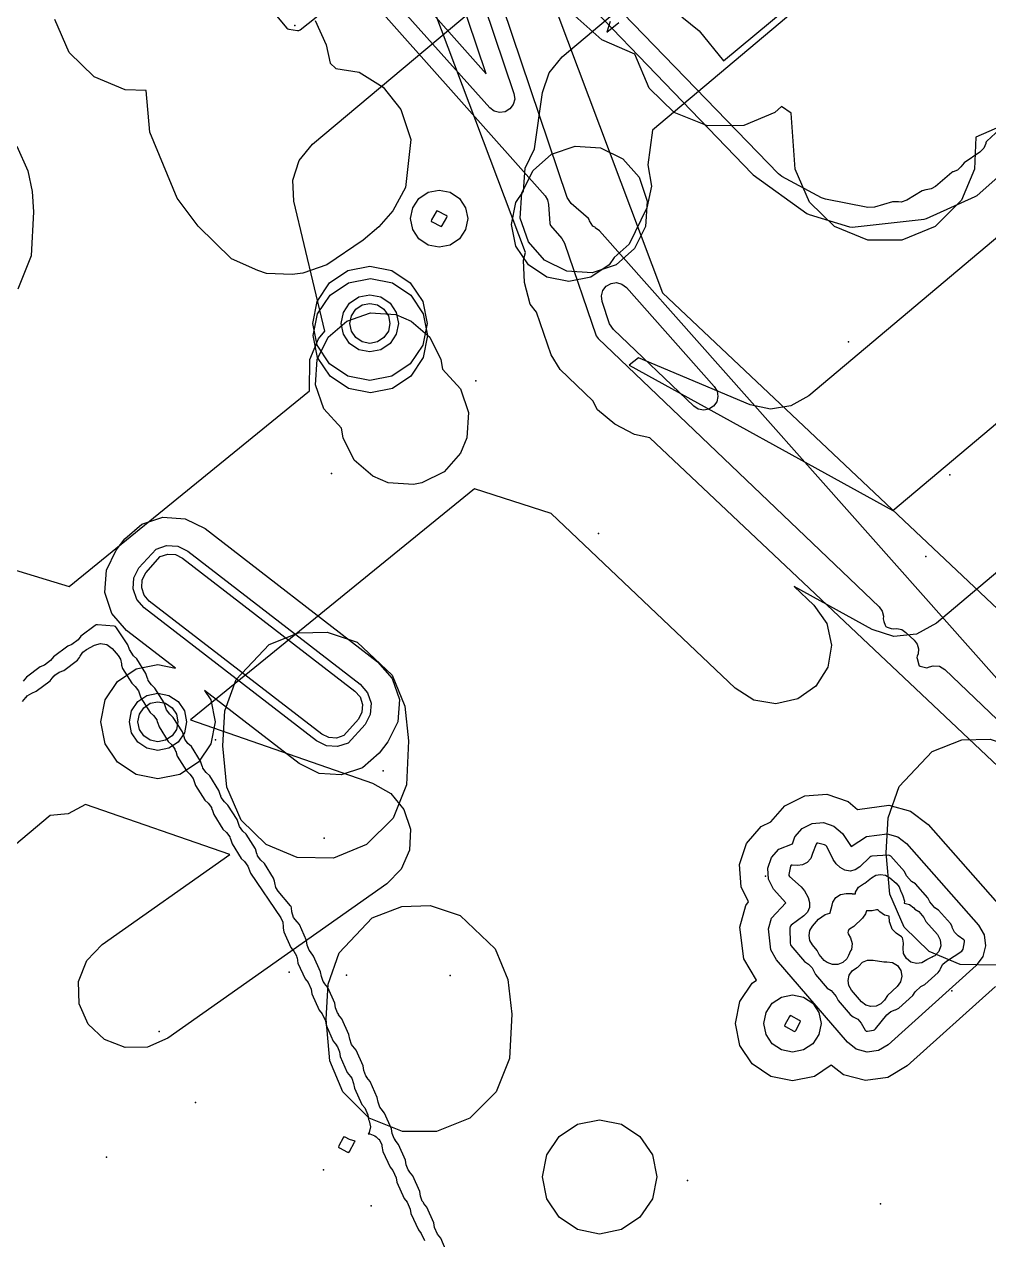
# Model space of a CAD drawing. Header units: metres. Extents: x 8738 to 9560, y -8972 to -7699.
# Drawn here: x 9114.98 to 9148.72, y -8108.94 to -8066.42 of the extents above; entities that cross this region are included whole.
import ezdxf

# ---------------------------------------------------------------- set-up
doc = ezdxf.new("R2010")
doc.units = ezdxf.units.M
for name, color, linetype in [('AI_GREENING_EXCLUSIONS', 1, 'Continuous'), ('AI_GREENING_LAWN', 82, 'Continuous'), ('AI_GREENING_REJECTED', 6, 'Continuous')]:
    doc.layers.add(name, color=color, linetype=linetype)

msp = doc.modelspace()

# ---------------------------------------------------------------- linework, layer by layer
at = {"layer": 'AI_GREENING_EXCLUSIONS'}
for points in [[(9153.165, -8010.955), (9142.97, -8018.516), (9142.241, -8019.189), (9141.924, -8019.291), (9140.786, -8020.136), (9139.619, -8021.047), (9139.474, -8021.261), (9138.766, -8021.714), (9115.172, -8040.146), (9125.576, -8049.787), (9126.006, -8049.876), (9126.708, -8050.207), (9127.325, -8050.685), (9127.506, -8051.001), (9128.731, -8052.108), (9129.023, -8052.548), (9129.566, -8054.105), (9129.786, -8054.393), (9129.987, -8055.147), (9130.02, -8055.927), (9129.947, -8056.257), (9137.31, -8075.811), (9167.364, -8104.16)], [(9153.165, -8010.955), (9142.97, -8018.516), (9142.241, -8019.189), (9141.924, -8019.291), (9140.786, -8020.136), (9139.619, -8021.047), (9139.474, -8021.261), (9138.766, -8021.714), (9115.172, -8040.146), (9125.576, -8049.787), (9126.006, -8049.876), (9126.708, -8050.207), (9127.325, -8050.685), (9127.506, -8051.001), (9128.731, -8052.108), (9129.023, -8052.548), (9129.566, -8054.105), (9129.786, -8054.393), (9129.987, -8055.147), (9130.02, -8055.927), (9129.947, -8056.257), (9137.31, -8075.811), (9167.364, -8104.16)], [(9162.28, -8104.863), (9136.861, -8080.886), (9136.325, -8080.771), (9135.635, -8080.413), (9135.036, -8079.913), (9134.867, -8079.59), (9133.732, -8078.495), (9133.409, -8077.988), (9132.898, -8076.498), (9132.677, -8076.21), (9132.476, -8075.456), (9132.444, -8074.676), (9132.509, -8074.41), (9125.134, -8054.827), (9111.895, -8042.637), (9083.258, -8063.604), (9082.583, -8064.221), (9082.275, -8064.323), (9081.525, -8064.872), (9079.98, -8066.016)], [(9162.28, -8104.863), (9136.861, -8080.886), (9136.325, -8080.771), (9135.635, -8080.413), (9135.036, -8079.913), (9134.867, -8079.59), (9133.732, -8078.495), (9133.409, -8077.988), (9132.898, -8076.498), (9132.677, -8076.21), (9132.476, -8075.456), (9132.444, -8074.676), (9132.509, -8074.41), (9125.134, -8054.827), (9111.895, -8042.637), (9083.258, -8063.604), (9082.583, -8064.221), (9082.275, -8064.323), (9081.525, -8064.872), (9079.98, -8066.016)], [(9127.603, -8064.171), (9131.137, -8068.151), (9127.021, -8055.948)], [(9142.162, -8065.751), (9136.962, -8070.126), (9136.791, -8071.341), (9136.924, -8072.081), (9136.759, -8072.844), (9136.139, -8074.119), (9135.619, -8074.575), (9135.444, -8074.837), (9134.795, -8075.271), (9134.03, -8075.423), (9133.265, -8075.271), (9132.616, -8074.837), (9132.182, -8074.188), (9132.03, -8073.423), (9132.182, -8072.658), (9132.45, -8072.258), (9132.498, -8071.459), (9132.83, -8070.785), (9133.107, -8068.811), (9133.338, -8068.121), (9133.8, -8067.559), (9133.8, -8067.559), (9139.586, -8062.69)], [(9137.989, -8066.159), (9138.589, -8066.657), (9139.439, -8067.704), (9144.309, -8063.657)], [(9107.89, -8083.455), (9116.554, -8086.085), (9124.952, -8079.246), (9124.969, -8078.15), (9125.271, -8077.427), (9125.493, -8077.154), (9124.408, -8072.612), (9124.372, -8071.88), (9124.601, -8071.184), (9125.066, -8070.617), (9132.194, -8064.62)], [(9149.367, -8069.896), (9148.271, -8070.372), (9148.221, -8071.496), (9147.768, -8072.579), (9146.846, -8073.502), (9145.681, -8073.971), (9144.494, -8073.971), (9143.328, -8073.502), (9142.451, -8072.646), (9141.953, -8071.496), (9141.811, -8069.527), (9141.47, -8069.299), (9141.238, -8069.51), (9140.155, -8069.963), (9138.885, -8069.979), (9137.72, -8069.51), (9137.72, -8069.51), (9136.843, -8068.654), (9136.337, -8067.467), (9135.186, -8066.963), (9133.822, -8065.753)], [(9125.156, -8066.284), (9125.541, -8067.14), (9125.682, -8067.784), (9125.879, -8067.97), (9126.694, -8068.095), (9127.534, -8068.627), (9128.155, -8069.405), (9128.506, -8070.455), (9128.32, -8072.129), (9127.869, -8072.953), (9127.388, -8073.51), (9126.84, -8073.973), (9125.56, -8074.842), (9124.728, -8075.126), (9124.347, -8075.17), (9123.459, -8075.142), (9123.145, -8075.041), (9122.227, -8074.627), (9121.061, -8073.479), (9120.326, -8072.5), (9119.374, -8070.202), (9119.24, -8068.735), (9118.512, -8068.718), (9117.429, -8068.265), (9116.552, -8067.41), (9116.053, -8066.26)], [(9135.474, -8066.322), (9135.365, -8066.698), (9135.776, -8066.365)], [(9114.719, -8070.691), (9115.104, -8071.548), (9115.259, -8072.267), (9115.299, -8072.984), (9115.221, -8074.528), (9114.751, -8075.694)], [(9149.625, -8073.363), (9142.432, -8079.415), (9141.801, -8079.774), (9141.083, -8079.884), (9140.373, -8079.73), (9136.462, -8078.094), (9136.147, -8078.347), (9145.37, -8083.43), (9153.489, -8076.598)], [(9156.065, -8079.658), (9146.894, -8087.374), (9146.195, -8087.756), (9145.402, -8087.834), (9144.641, -8087.596), (9141.914, -8086.092), (9142.601, -8086.744), (9143.051, -8087.381), (9143.223, -8088.142), (9143.091, -8088.911), (9142.675, -8089.571), (9142.038, -8090.022), (9141.277, -8090.194), (9140.508, -8090.062), (9139.848, -8089.646), (9133.413, -8083.541), (9130.726, -8082.669), (9120.79, -8090.76), (9127.166, -8092.972), (9127.799, -8093.331), (9128.261, -8093.893), (9128.491, -8094.583), (9128.46, -8095.31), (9128.17, -8095.977), (9127.661, -8096.497), (9120.002, -8101.885), (9119.289, -8102.201), (9118.509, -8102.22), (9117.781, -8101.939), (9117.216, -8101.4), (9116.9, -8100.687), (9116.881, -8099.907), (9117.162, -8099.179), (9117.701, -8098.614), (9122.167, -8095.471), (9117.123, -8093.722), (9116.515, -8094.043), (9115.883, -8094.102), (9104.408, -8103.749)], [(9148.954, -8100.086), (9145.871, -8102.863), (9145.19, -8103.266), (9144.406, -8103.373), (9143.641, -8103.168), (9143.21, -8102.833), (9142.622, -8103.226), (9141.857, -8103.378), (9141.092, -8103.226), (9140.443, -8102.792), (9140.009, -8102.143), (9139.857, -8101.378), (9140.009, -8100.613), (9140.443, -8099.964), (9140.591, -8099.865), (9140.149, -8099.118), (9140.018, -8098.006), (9140.219, -8097.252), (9140.318, -8097.123), (9140.055, -8096.597), (9140.001, -8095.818), (9140.248, -8095.078), (9140.759, -8094.489), (9140.759, -8094.489), (9141.102, -8094.318), (9141.585, -8093.762), (9142.283, -8093.414), (9143.062, -8093.359), (9143.802, -8093.606), (9144.131, -8093.892), (9145.225, -8093.745), (9145.98, -8093.946), (9146.6, -8094.419), (9149.116, -8097.278)]]:
    msp.add_lwpolyline(points, dxfattribs=at)
for points in [[(9135.141, -8070.741), (9135.921, -8071.128), (9136.487, -8071.772), (9136.772, -8072.605), (9136.713, -8073.491), (9136.326, -8074.271), (9135.682, -8074.837), (9134.849, -8075.122), (9133.963, -8075.063), (9133.183, -8074.676), (9132.617, -8074.032), (9132.332, -8073.199), (9132.391, -8072.313), (9132.778, -8071.533), (9133.422, -8070.967), (9134.255, -8070.682), (9135.141, -8070.741)], [(9129.494, -8074.222), (9129.111, -8074.146), (9128.787, -8073.929), (9128.57, -8073.605), (9128.494, -8073.222), (9128.57, -8072.839), (9128.787, -8072.515), (9129.111, -8072.298), (9129.494, -8072.222), (9129.877, -8072.298), (9130.201, -8072.515), (9130.418, -8072.839), (9130.494, -8073.222), (9130.418, -8073.605), (9130.201, -8073.929), (9129.877, -8074.146), (9129.494, -8074.222)], [(9127.834, -8078.733), (9127.069, -8078.885), (9126.304, -8078.733), (9125.655, -8078.299), (9125.221, -8077.65), (9125.069, -8076.885), (9125.221, -8076.12), (9125.655, -8075.471), (9126.304, -8075.037), (9127.069, -8074.885), (9127.834, -8075.037), (9128.483, -8075.471), (9128.917, -8076.12), (9129.069, -8076.885), (9128.917, -8077.65), (9128.483, -8078.299), (9127.834, -8078.733)], [(9129.091, -8077.314), (9128.939, -8078.079), (9128.505, -8078.728), (9127.856, -8079.162), (9127.091, -8079.314), (9126.326, -8079.162), (9125.677, -8078.728), (9125.243, -8078.079), (9125.091, -8077.314), (9125.243, -8076.549), (9125.677, -8075.9), (9126.326, -8075.466), (9127.091, -8075.314), (9127.856, -8075.466), (9128.505, -8075.9), (9128.939, -8076.549), (9129.091, -8077.314)], [(9129.091, -8077.314), (9128.939, -8078.079), (9128.505, -8078.728), (9127.856, -8079.162), (9127.091, -8079.314), (9126.326, -8079.162), (9125.677, -8078.728), (9125.243, -8078.079), (9125.091, -8077.314), (9125.243, -8076.549), (9125.677, -8075.9), (9126.326, -8075.466), (9127.091, -8075.314), (9127.856, -8075.466), (9128.505, -8075.9), (9128.939, -8076.549), (9129.091, -8077.314)], [(9126.686, -8077.809), (9126.362, -8077.592), (9126.145, -8077.268), (9126.069, -8076.885), (9126.145, -8076.502), (9126.362, -8076.178), (9126.686, -8075.961), (9127.069, -8075.885), (9127.452, -8075.961), (9127.776, -8076.178), (9127.993, -8076.502), (9128.069, -8076.885), (9127.993, -8077.268), (9127.776, -8077.592), (9127.452, -8077.809), (9127.069, -8077.885), (9126.686, -8077.809)], [(9126.801, -8077.532), (9126.574, -8077.38), (9126.422, -8077.153), (9126.369, -8076.885), (9126.422, -8076.617), (9126.574, -8076.39), (9126.801, -8076.238), (9127.069, -8076.185), (9127.337, -8076.238), (9127.564, -8076.39), (9127.716, -8076.617), (9127.769, -8076.885), (9127.716, -8077.153), (9127.564, -8077.38), (9127.337, -8077.532), (9127.069, -8077.585), (9126.801, -8077.532)], [(9125.229, -8078.151), (9125.616, -8077.371), (9126.26, -8076.805), (9127.093, -8076.52), (9127.979, -8076.579), (9128.52, -8076.805), (9129.164, -8077.371), (9129.551, -8078.151), (9129.61, -8078.486), (9130.235, -8079.17), (9130.52, -8080.003), (9130.461, -8080.889), (9130.235, -8081.43), (9129.669, -8082.074), (9128.889, -8082.461), (9128.597, -8082.52), (9127.711, -8082.461), (9127.17, -8082.235), (9126.526, -8081.669), (9126.139, -8080.889), (9126.08, -8080.554), (9125.455, -8079.87), (9125.17, -8079.037), (9125.229, -8078.151)], [(9119.83, -8083.665), (9120.608, -8083.719), (9121.307, -8084.066), (9127.339, -8088.72), (9127.852, -8089.308), (9128.101, -8090.047), (9128.048, -8090.826), (9127.701, -8091.525), (9127.396, -8091.921), (9126.808, -8092.434), (9126.068, -8092.683), (9125.29, -8092.629), (9124.591, -8092.282), (9121.284, -8089.731), (9121.503, -8090.059), (9121.655, -8090.824), (9121.503, -8091.589), (9121.069, -8092.238), (9120.42, -8092.672), (9119.655, -8092.824), (9118.89, -8092.672), (9118.241, -8092.238), (9117.807, -8091.589), (9117.655, -8090.824), (9117.807, -8090.059), (9118.241, -8089.41), (9118.89, -8088.976), (9119.655, -8088.824), (9120.266, -8088.945), (9118.559, -8087.628), (9118.046, -8087.04), (9117.797, -8086.301), (9117.85, -8085.522), (9118.197, -8084.823), (9118.502, -8084.427), (9119.09, -8083.914), (9119.83, -8083.665)], [(9127.083, -8090.564), (9126.909, -8090.914), (9126.31, -8091.566), (9125.94, -8091.691), (9125.551, -8091.664), (9125.201, -8091.491), (9119.169, -8086.837), (9118.913, -8086.543), (9118.788, -8086.173), (9118.815, -8085.784), (9118.989, -8085.434), (9119.588, -8084.782), (9119.958, -8084.657), (9120.347, -8084.684), (9120.697, -8084.857), (9126.729, -8089.511), (9126.985, -8089.805), (9127.11, -8090.175), (9127.083, -8090.564)], [(9126.672, -8090.731), (9126.161, -8091.306), (9125.902, -8091.393), (9125.629, -8091.375), (9125.385, -8091.253), (9119.353, -8086.599), (9119.173, -8086.393), (9119.086, -8086.134), (9119.105, -8085.862), (9119.226, -8085.617), (9119.737, -8085.042), (9119.996, -8084.955), (9120.269, -8084.973), (9120.513, -8085.095), (9126.545, -8089.749), (9126.725, -8089.955), (9126.812, -8090.214), (9126.793, -8090.486), (9126.672, -8090.731)], [(9125.573, -8087.686), (9126.623, -8088.038), (9127.847, -8089.196), (9128.293, -8090.271), (9128.426, -8091.488), (9128.349, -8093.033), (9127.879, -8094.198), (9126.957, -8095.12), (9125.792, -8095.59), (9124.523, -8095.573), (9123.44, -8095.12), (9122.562, -8094.265), (9122.064, -8093.115), (9121.931, -8091.661), (9122, -8090.439), (9122.388, -8089.341), (9123.549, -8088.12), (9124.578, -8087.712), (9125.573, -8087.686)], [(9118.948, -8091.531), (9118.731, -8091.207), (9118.655, -8090.824), (9118.731, -8090.441), (9118.948, -8090.117), (9119.272, -8089.9), (9119.655, -8089.824), (9120.038, -8089.9), (9120.362, -8090.117), (9120.579, -8090.441), (9120.655, -8090.824), (9120.579, -8091.207), (9120.362, -8091.531), (9120.038, -8091.748), (9119.655, -8091.824), (9119.272, -8091.748), (9118.948, -8091.531)], [(9119.16, -8091.319), (9119.008, -8091.092), (9118.955, -8090.824), (9119.008, -8090.556), (9119.16, -8090.329), (9119.387, -8090.177), (9119.655, -8090.124), (9119.923, -8090.177), (9120.15, -8090.329), (9120.302, -8090.556), (9120.355, -8090.824), (9120.302, -8091.092), (9120.15, -8091.319), (9119.923, -8091.471), (9119.655, -8091.524), (9119.387, -8091.471), (9119.16, -8091.319)], [(9148.77, -8091.428), (9149.82, -8091.78), (9151.044, -8092.938), (9151.49, -8094.013), (9151.624, -8095.23), (9151.546, -8096.775), (9151.077, -8097.94), (9150.155, -8098.862), (9148.99, -8099.332), (9147.72, -8099.315), (9146.637, -8098.862), (9145.76, -8098.007), (9145.262, -8096.857), (9145.129, -8095.403), (9145.197, -8094.181), (9145.585, -8093.083), (9146.746, -8091.861), (9147.776, -8091.454), (9148.77, -8091.428)], [(9140.993, -8095.944), (9141.116, -8095.574), (9141.372, -8095.279), (9141.859, -8095.096), (9141.942, -8094.847), (9142.198, -8094.553), (9142.547, -8094.378), (9142.936, -8094.351), (9143.306, -8094.475), (9143.6, -8094.73), (9143.905, -8095.182), (9144.442, -8094.839), (9145.162, -8094.743), (9145.539, -8094.843), (9145.849, -8095.08), (9148.365, -8097.939), (9148.56, -8098.274), (9148.613, -8098.658), (9148.516, -8099.033), (9148.284, -8099.343), (9145.202, -8102.12), (9144.861, -8102.322), (9144.469, -8102.375), (9144.087, -8102.273), (9143.774, -8102.03), (9141.291, -8099.145), (9141.099, -8098.806), (9141.016, -8098.07), (9141.116, -8097.693), (9141.617, -8097.152), (9141.194, -8096.682), (9141.02, -8096.333), (9140.993, -8095.944)], [(9130.229, -8097.604), (9131.453, -8098.763), (9131.899, -8099.838), (9132.033, -8101.055), (9131.955, -8102.6), (9131.485, -8103.765), (9130.563, -8104.687), (9129.398, -8105.157), (9128.211, -8105.157), (9127.046, -8104.687), (9126.124, -8103.765), (9125.67, -8102.681), (9125.537, -8101.228), (9125.606, -8100.006), (9125.994, -8098.908), (9127.155, -8097.686), (9128.185, -8097.279), (9129.179, -8097.252), (9130.229, -8097.604)], [(9141.857, -8102.378), (9141.474, -8102.302), (9141.15, -8102.085), (9140.933, -8101.761), (9140.857, -8101.378), (9140.933, -8100.995), (9141.15, -8100.671), (9141.474, -8100.454), (9141.857, -8100.378), (9142.24, -8100.454), (9142.564, -8100.671), (9142.781, -8100.995), (9142.857, -8101.378), (9142.781, -8101.761), (9142.564, -8102.085), (9142.24, -8102.302), (9141.857, -8102.378)], [(9137.104, -8106.742), (9136.952, -8107.507), (9136.518, -8108.156), (9135.869, -8108.59), (9135.104, -8108.742), (9134.339, -8108.59), (9133.69, -8108.156), (9133.256, -8107.507), (9133.104, -8106.742), (9133.256, -8105.977), (9133.69, -8105.328), (9134.339, -8104.894), (9135.104, -8104.742), (9135.869, -8104.894), (9136.518, -8105.328), (9136.952, -8105.977), (9137.104, -8106.742)], [(9137.104, -8106.742), (9136.952, -8107.507), (9136.518, -8108.156), (9135.869, -8108.59), (9135.104, -8108.742), (9134.339, -8108.59), (9133.69, -8108.156), (9133.256, -8107.507), (9133.104, -8106.742), (9133.256, -8105.977), (9133.69, -8105.328), (9134.339, -8104.894), (9135.104, -8104.742), (9135.869, -8104.894), (9136.518, -8105.328), (9136.952, -8105.977), (9137.104, -8106.742)]]:
    msp.add_lwpolyline(points, close=True, dxfattribs=at)
at = {"layer": 'AI_GREENING_LAWN'}
for points in [[(9127.626, -8055.553), (9132.111, -8068.847), (9132.136, -8069.04), (9132.086, -8069.228), (9131.968, -8069.382), (9131.8, -8069.48), (9131.607, -8069.506), (9131.419, -8069.457), (9131.264, -8069.34), (9127.061, -8064.634)], [(9149.258, -8069.948), (9148.658, -8070.509), (9148.636, -8070.538), (9148.623, -8070.572), (9148.619, -8070.588), (9148.545, -8070.76), (9148.413, -8070.894), (9147.867, -8071.268), (9147.747, -8071.414), (9147.626, -8071.52), (9147.478, -8071.582), (9147.462, -8071.586), (9147.429, -8071.606), (9146.861, -8072.092), (9146.708, -8072.182), (9146.533, -8072.212), (9146.524, -8072.212), (9146.395, -8072.248), (9145.856, -8072.576), (9145.663, -8072.645), (9145.559, -8072.637), (9145.559, -8072.639), (9145.354, -8072.639), (9144.726, -8072.818), (9144.493, -8072.828), (9143.01, -8072.539), (9142.868, -8072.488), (9141.485, -8071.743), (9141.363, -8071.65), (9130.487, -8060.408)], [(9119.601, -8061.105), (9124.161, -8066.554), (9124.195, -8066.582), (9124.237, -8066.596), (9124.54, -8066.637), (9124.587, -8066.634), (9124.63, -8066.613), (9126.15, -8065.405)], [(9131.594, -8062.458), (9140.439, -8071.659), (9140.474, -8071.689), (9142.361, -8073.036), (9142.433, -8073.071), (9143.846, -8073.506), (9143.946, -8073.515), (9146.465, -8073.239), (9146.539, -8073.218), (9148.249, -8072.452), (9148.312, -8072.412), (9149.656, -8071.221)], [(9152.404, -8093.144), (9135.103, -8073.645), (9134.952, -8073.542), (9134.958, -8073.533), (9134.875, -8073.481), (9134.759, -8073.299), (9134.742, -8073.251), (9134.716, -8073.22), (9134.113, -8072.692), (9133.968, -8072.476), (9130.76, -8062.964)], [(9127.069, -8065.526), (9133.197, -8072.42), (9133.285, -8072.56), (9133.322, -8072.722), (9133.363, -8073.392), (9133.372, -8073.43), (9133.392, -8073.464), (9133.784, -8073.919), (9133.878, -8074.082), (9134.992, -8077.319), (9135.054, -8077.417), (9144.89, -8086.805), (9144.996, -8086.951), (9145.043, -8087.125), (9145.033, -8087.226), (9145.046, -8087.309), (9145.098, -8087.447), (9145.126, -8087.49), (9145.17, -8087.517), (9145.312, -8087.564), (9145.381, -8087.572), (9145.506, -8087.557), (9145.677, -8087.598), (9145.823, -8087.695), (9146.114, -8087.973), (9146.216, -8088.11), (9146.265, -8088.275), (9146.256, -8088.446), (9146.22, -8088.531), (9146.211, -8088.569), (9146.215, -8088.609), (9146.273, -8088.825), (9146.29, -8088.861), (9146.326, -8088.878), (9146.507, -8088.929), (9146.555, -8088.932), (9146.65, -8088.898), (9146.652, -8088.905), (9146.782, -8088.86), (9146.999, -8088.882), (9147.185, -8088.995), (9151.12, -8092.75)], [(9129.83, -8109.555), (9129.548, -8108.884), (9129.441, -8108.753), (9129.335, -8108.513), (9129.311, -8108.354), (9129.063, -8107.803), (9128.95, -8107.66), (9128.955, -8107.656), (9128.904, -8107.598), (9128.84, -8107.419), (9128.815, -8107.256), (9128.568, -8106.705), (9128.455, -8106.562), (9128.46, -8106.558), (9128.409, -8106.5), (9128.345, -8106.321), (9128.32, -8106.158), (9128.073, -8105.607), (9127.96, -8105.464), (9127.965, -8105.46), (9127.914, -8105.402), (9127.85, -8105.223), (9127.825, -8105.06), (9127.578, -8104.509), (9127.464, -8104.365), (9127.469, -8104.361), (9127.418, -8104.304), (9127.355, -8104.125), (9127.33, -8103.962), (9127.082, -8103.411), (9126.969, -8103.267), (9126.974, -8103.263), (9126.923, -8103.206), (9126.859, -8103.027), (9126.834, -8102.864), (9126.587, -8102.313), (9126.474, -8102.169), (9126.479, -8102.165), (9126.428, -8102.108), (9126.364, -8101.929), (9126.339, -8101.765), (9126.092, -8101.214), (9125.978, -8101.071), (9125.983, -8101.067), (9125.933, -8101.01), (9125.869, -8100.831), (9125.844, -8100.667), (9125.596, -8100.116), (9125.483, -8099.973), (9125.488, -8099.969), (9125.437, -8099.911), (9125.373, -8099.732), (9125.348, -8099.569), (9125.101, -8099.018), (9124.988, -8098.875), (9124.993, -8098.871), (9124.942, -8098.813), (9124.878, -8098.634), (9124.853, -8098.471), (9124.606, -8097.92), (9124.531, -8097.825), (9124.53, -8097.825), (9124.396, -8097.668), (9124.336, -8097.471), (9124.324, -8097.326), (9124.315, -8097.29), (9124.295, -8097.258), (9123.861, -8096.751), (9123.777, -8096.615), (9123.741, -8096.458), (9123.738, -8096.404), (9123.701, -8096.289), (9123.38, -8095.777), (9123.258, -8095.666), (9123.144, -8095.513), (9123.125, -8095.439), (9123.119, -8095.441), (9123.063, -8095.267), (9122.742, -8094.755), (9122.62, -8094.644), (9122.507, -8094.491), (9122.487, -8094.417), (9122.481, -8094.419), (9122.425, -8094.245), (9122.104, -8093.734), (9121.982, -8093.622), (9121.869, -8093.469), (9121.849, -8093.395), (9121.843, -8093.397), (9121.787, -8093.223), (9121.466, -8092.712), (9121.344, -8092.6), (9121.231, -8092.448), (9121.211, -8092.373), (9121.205, -8092.375), (9121.149, -8092.201), (9120.828, -8091.69), (9120.706, -8091.578), (9120.593, -8091.426), (9120.573, -8091.351), (9120.567, -8091.353), (9120.511, -8091.18), (9120.19, -8090.668), (9120.068, -8090.556), (9119.955, -8090.404), (9119.936, -8090.329), (9119.929, -8090.331), (9119.873, -8090.158), (9119.552, -8089.646), (9119.43, -8089.534), (9119.317, -8089.382), (9119.298, -8089.308), (9119.291, -8089.31), (9119.235, -8089.136), (9118.914, -8088.624), (9118.796, -8088.515), (9118.655, -8088.294), (9118.605, -8088.133), (9118.208, -8087.531), (9118.17, -8087.495), (9118.121, -8087.479), (9117.536, -8087.43), (9117.493, -8087.434), (9117.454, -8087.454), (9116.959, -8087.828), (9116.862, -8087.955), (9116.648, -8088.117), (9116.499, -8088.176), (9115.998, -8088.554), (9115.9, -8088.681), (9115.686, -8088.843), (9115.537, -8088.901), (9115.055, -8089.264), (9114.94, -8089.407)], [(9114.917, -8090.119), (9115.032, -8089.977), (9115.037, -8089.981), (9115.082, -8089.919), (9115.242, -8089.817), (9115.396, -8089.756), (9115.879, -8089.393), (9115.994, -8089.251), (9115.999, -8089.255), (9116.044, -8089.193), (9116.204, -8089.091), (9116.358, -8089.031), (9116.841, -8088.668), (9116.916, -8088.574), (9116.939, -8088.524), (9117.029, -8088.391), (9117.156, -8088.293), (9117.435, -8088.143), (9117.651, -8088.083), (9117.871, -8088.124), (9118.051, -8088.257), (9118.259, -8088.499), (9118.343, -8088.635), (9118.379, -8088.792), (9118.382, -8088.846), (9118.419, -8088.961), (9118.74, -8089.473), (9118.862, -8089.584), (9118.975, -8089.737), (9118.995, -8089.811), (9119.001, -8089.809), (9119.057, -8089.983), (9119.378, -8090.495), (9119.5, -8090.606), (9119.613, -8090.759), (9119.633, -8090.833), (9119.639, -8090.831), (9119.695, -8091.005), (9120.016, -8091.517), (9120.138, -8091.628), (9120.251, -8091.781), (9120.271, -8091.855), (9120.277, -8091.853), (9120.333, -8092.027), (9120.654, -8092.538), (9120.776, -8092.65), (9120.889, -8092.803), (9120.908, -8092.877), (9120.915, -8092.875), (9120.971, -8093.049), (9121.292, -8093.56), (9121.414, -8093.672), (9121.527, -8093.824), (9121.546, -8093.899), (9121.553, -8093.897), (9121.609, -8094.071), (9121.93, -8094.582), (9122.051, -8094.694), (9122.165, -8094.846), (9122.184, -8094.921), (9122.19, -8094.919), (9122.247, -8095.092), (9122.567, -8095.604), (9122.689, -8095.716), (9122.803, -8095.868), (9122.82, -8095.933), (9122.825, -8095.932), (9122.889, -8096.117), (9123.956, -8097.684), (9124.025, -8097.834), (9124.041, -8098), (9124.038, -8098.048), (9124.059, -8098.167), (9124.309, -8098.717), (9124.414, -8098.843), (9124.506, -8099.01), (9124.516, -8099.086), (9124.522, -8099.085), (9124.554, -8099.265), (9124.804, -8099.815), (9124.906, -8099.938), (9125.017, -8100.182), (9125.041, -8100.341), (9125.299, -8100.913), (9125.402, -8101.036), (9125.512, -8101.281), (9125.536, -8101.439), (9125.784, -8101.99), (9125.897, -8102.133), (9125.892, -8102.137), (9125.943, -8102.195), (9126.007, -8102.374), (9126.032, -8102.537), (9126.279, -8103.088), (9126.392, -8103.231), (9126.387, -8103.235), (9126.438, -8103.293), (9126.502, -8103.471), (9126.527, -8103.635), (9126.785, -8104.207), (9126.888, -8104.33), (9126.998, -8104.575), (9127.022, -8104.733), (9127.046, -8104.787), (9127.09, -8104.988), (9127.05, -8105.19), (9127.015, -8105.239), (9127.073, -8105.239), (9127.242, -8105.302), (9127.292, -8105.345), (9127.295, -8105.341), (9127.307, -8105.35), (9127.353, -8105.399), (9127.377, -8105.421), (9127.383, -8105.428), (9127.381, -8105.429), (9127.419, -8105.47), (9127.486, -8105.619), (9127.491, -8105.674), (9127.494, -8105.674), (9127.526, -8105.853), (9127.776, -8106.404), (9127.878, -8106.526), (9127.989, -8106.771), (9128.013, -8106.93), (9128.271, -8107.501), (9128.374, -8107.625), (9128.484, -8107.869), (9128.508, -8108.028), (9128.766, -8108.6), (9128.869, -8108.723), (9128.979, -8108.967)]]:
    msp.add_lwpolyline(points, dxfattribs=at)
for points in [[(9129.604, -8073.466), (9129.758, -8073.178), (9129.77, -8073.138), (9129.738, -8073.112), (9129.45, -8072.958), (9129.41, -8072.946), (9129.384, -8072.978), (9129.23, -8073.266), (9129.218, -8073.306), (9129.25, -8073.332), (9129.538, -8073.486), (9129.578, -8073.498), (9129.604, -8073.466)], [(9138.401, -8079.783), (9135.588, -8077.099), (9135.459, -8076.897), (9135.197, -8076.118), (9135.172, -8075.925), (9135.222, -8075.737), (9135.34, -8075.583), (9135.508, -8075.485), (9135.701, -8075.459), (9135.889, -8075.509), (9136.044, -8075.626), (9139.12, -8079.09), (9139.217, -8079.253), (9139.246, -8079.441), (9139.203, -8079.626), (9139.094, -8079.781), (9138.934, -8079.885), (9138.748, -8079.922), (9138.561, -8079.886), (9138.401, -8079.783)], [(9142.412, -8099.303), (9142.545, -8099.435), (9142.575, -8099.505), (9142.58, -8099.502), (9142.662, -8099.665), (9143.071, -8100.138), (9143.205, -8100.227), (9143.38, -8100.43), (9143.448, -8100.576), (9143.872, -8101.068), (9143.983, -8101.142), (9144.138, -8101.227), (9144.256, -8101.365), (9144.4, -8101.613), (9144.431, -8101.648), (9144.477, -8101.648), (9144.69, -8101.608), (9144.729, -8101.594), (9144.761, -8101.566), (9145.16, -8101.074), (9145.291, -8100.96), (9145.453, -8100.897), (9145.46, -8100.896), (9145.578, -8100.837), (9146.06, -8100.403), (9146.146, -8100.267), (9146.345, -8100.088), (9146.489, -8100.017), (9146.954, -8099.599), (9147.022, -8099.499), (9147.039, -8099.449), (9147.118, -8099.307), (9147.238, -8099.198), (9147.774, -8098.85), (9147.807, -8098.817), (9147.826, -8098.774), (9147.877, -8098.523), (9147.878, -8098.479), (9147.847, -8098.447), (9147.651, -8098.315), (9147.519, -8098.184), (9147.444, -8098.014), (9147.438, -8097.99), (9147.383, -8097.883), (9146.969, -8097.414), (9146.834, -8097.326), (9146.657, -8097.125), (9146.587, -8096.98), (9146.158, -8096.493), (9146.023, -8096.405), (9145.848, -8096.207), (9145.775, -8096.059), (9145.294, -8095.528), (9145.251, -8095.498), (9145.2, -8095.49), (9144.636, -8095.528), (9144.595, -8095.538), (9144.56, -8095.561), (9144.209, -8095.902), (9144.053, -8096.004), (9143.871, -8096.043), (9143.687, -8096.011), (9143.527, -8095.915), (9143.389, -8095.791), (9143.274, -8095.639), (9143.053, -8095.187), (9143.02, -8095.147), (9142.974, -8095.124), (9142.747, -8095.073), (9142.707, -8095.071), (9142.687, -8095.104), (9142.56, -8095.429), (9142.559, -8095.435), (9142.496, -8095.608), (9142.374, -8095.746), (9142.211, -8095.83), (9142.028, -8095.85), (9141.845, -8095.836), (9141.806, -8095.84), (9141.791, -8095.876), (9141.726, -8096.16), (9141.724, -8096.201), (9141.75, -8096.233), (9142.161, -8096.596), (9142.272, -8096.736), (9142.399, -8096.975), (9142.454, -8097.144), (9142.446, -8097.322), (9142.376, -8097.485), (9142.254, -8097.614), (9141.808, -8097.94), (9141.772, -8097.983), (9141.76, -8098.037), (9141.773, -8098.572), (9141.781, -8098.612), (9141.801, -8098.646), (9142.271, -8099.207), (9142.412, -8099.303)], [(9144.392, -8096.463), (9144.618, -8096.277), (9144.768, -8096.192), (9144.938, -8096.163), (9145.107, -8096.194), (9145.257, -8096.28), (9145.48, -8096.467), (9145.592, -8096.599), (9145.651, -8096.761), (9145.653, -8096.77), (9145.72, -8096.908), (9145.769, -8097.102), (9145.758, -8097.169), (9145.766, -8097.169), (9145.952, -8097.219), (9146.105, -8097.337), (9146.139, -8097.375), (9146.273, -8097.463), (9146.451, -8097.664), (9146.52, -8097.808), (9146.923, -8098.268), (9147.025, -8098.45), (9147.044, -8098.658), (9146.976, -8098.855), (9146.834, -8099.007), (9146.747, -8099.044), (9146.75, -8099.049), (9146.571, -8099.138), (9146.555, -8099.153), (9146.384, -8099.254), (9146.188, -8099.281), (9145.996, -8099.229), (9145.84, -8099.107), (9145.744, -8098.934), (9145.722, -8098.737), (9145.737, -8098.569), (9145.715, -8098.428), (9145.699, -8098.384), (9145.666, -8098.349), (9145.482, -8098.222), (9145.343, -8098.074), (9145.273, -8097.884), (9145.273, -8097.882), (9145.253, -8097.816), (9145.232, -8097.624), (9145.234, -8097.618), (9145.075, -8097.586), (9144.91, -8097.473), (9144.864, -8097.425), (9144.833, -8097.402), (9144.794, -8097.403), (9144.637, -8097.435), (9144.442, -8097.433), (9144.413, -8097.544), (9144.307, -8097.692), (9144.003, -8097.983), (9143.849, -8098.083), (9143.823, -8098.089), (9143.823, -8098.09), (9143.801, -8098.143), (9143.793, -8098.194), (9143.808, -8098.243), (9143.883, -8098.378), (9143.944, -8098.583), (9143.915, -8098.794), (9143.886, -8098.84), (9143.888, -8098.841), (9143.814, -8099.004), (9143.811, -8099.002), (9143.757, -8099.118), (9143.618, -8099.247), (9143.44, -8099.316), (9143.25, -8099.313), (9143.074, -8099.239), (9142.967, -8099.168), (9142.792, -8098.964), (9142.724, -8098.819), (9142.555, -8098.623), (9142.466, -8098.472), (9142.435, -8098.3), (9142.465, -8098.127), (9142.552, -8097.975), (9142.762, -8097.726), (9142.996, -8097.57), (9143.167, -8097.517), (9143.169, -8097.521), (9143.17, -8097.521), (9143.172, -8097.5), (9143.238, -8097.236), (9143.242, -8097.237), (9143.266, -8097.131), (9143.377, -8096.973), (9143.539, -8096.868), (9143.729, -8096.833), (9143.94, -8096.835), (9143.94, -8096.839), (9144.055, -8096.839), (9144.058, -8096.841), (9144.064, -8096.788), (9144.169, -8096.609), (9144.336, -8096.488), (9144.392, -8096.463)], [(9145.644, -8099.521), (9145.683, -8099.721), (9145.639, -8099.92), (9145.519, -8100.085), (9145.178, -8100.394), (9145.073, -8100.558), (9144.947, -8100.693), (9144.78, -8100.773), (9144.595, -8100.787), (9144.418, -8100.732), (9144.273, -8100.617), (9143.924, -8100.213), (9143.831, -8100.054), (9143.802, -8099.871), (9143.842, -8099.691), (9143.943, -8099.538), (9144.094, -8099.431), (9144.138, -8099.411), (9144.169, -8099.38), (9144.174, -8099.372), (9144.308, -8099.237), (9144.484, -8099.161), (9144.675, -8099.157), (9145.046, -8099.222), (9145.154, -8099.215), (9145.356, -8099.245), (9145.529, -8099.353), (9145.644, -8099.521)], [(9141.967, -8101.622), (9142.121, -8101.334), (9142.133, -8101.294), (9142.101, -8101.268), (9141.813, -8101.114), (9141.773, -8101.102), (9141.747, -8101.134), (9141.593, -8101.422), (9141.581, -8101.462), (9141.613, -8101.488), (9141.901, -8101.642), (9141.941, -8101.654), (9141.967, -8101.622)], [(9126.355, -8105.433), (9126.203, -8105.352), (9126.163, -8105.34), (9126.137, -8105.372), (9125.983, -8105.66), (9125.971, -8105.7), (9126.003, -8105.726), (9126.291, -8105.88), (9126.331, -8105.892), (9126.357, -8105.86), (9126.534, -8105.529), (9126.536, -8105.53), (9126.556, -8105.49), (9126.552, -8105.491), (9126.355, -8105.433)]]:
    msp.add_lwpolyline(points, close=True, dxfattribs=at)
at = {"layer": 'AI_GREENING_REJECTED'}
for p in [(9124.45, -8066.47), (9143.81, -8077.53), (9130.78, -8078.9), (9125.73, -8082.14), (9147.36, -8082.18), (9135.07, -8084.24), (9146.52, -8085.04), (9121.67, -8091.46), (9127.53, -8092.54), (9125.47, -8094.9), (9140.91, -8096.22), (9124.25, -8099.58), (9126.25, -8099.69), (9129.88, -8099.7), (9147.43, -8100.24), (9119.7, -8101.66), (9120.97, -8104.14), (9117.86, -8106.05), (9125.45, -8106.5), (9138.18, -8106.87), (9144.93, -8107.69), (9127.11, -8107.76)]:
    msp.add_point(p, dxfattribs=at)

doc.saveas('drawing.dxf')
